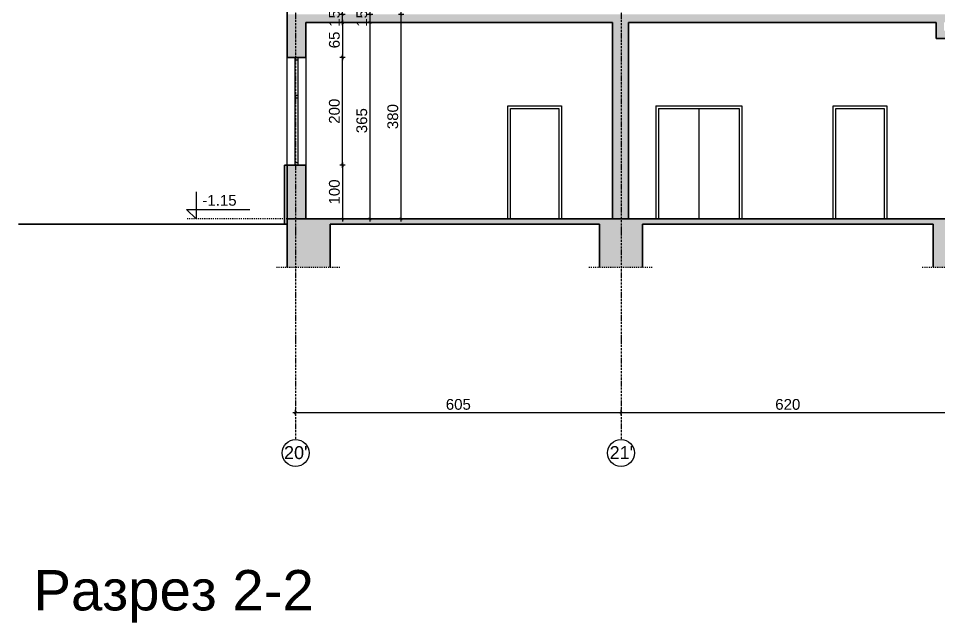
# Model space of a CAD drawing. Header units: inches. Extents: x -72385 to 39588, y -6525 to 66685.
# Drawn here: x 25939 to 27650, y 22761 to 23883 of the extents above; entities that cross this region are included whole.
import ezdxf

# ---------------------------------------------------------------- set-up
doc = ezdxf.new("R2010")
doc.units = ezdxf.units.IN
doc.header["$MEASUREMENT"] = 0
doc.linetypes.add('DashDot', pattern=[0.6, 0.4, -0.1, 0, -0.1])
doc.linetypes.add('Hidden', pattern=[0.4, 0.2, -0.2])
for name, color, linetype, lineweight in [('Надписи коти външни', 252, 'Continuous', 25), ('Надписи коти вътрешни', 252, 'Continuous', 25), ('Надписи нива', 252, 'Continuous', 25), ('Надписи Оси', 252, 'Continuous', 25), ('Оси', 252, 'DashDot', 25), ('Фасади Разрези дебело', 7, 'Continuous', 35), ('Фасади Разрези пунктир', 253, 'Hidden', 25), ('Фасади Разрези тънко', 253, 'Continuous', 25), ('Щрих стени', 254, 'Continuous', 25)]:
    doc.layers.add(name, color=color, linetype=linetype, lineweight=lineweight)
doc.styles.add('Arial Regular', font='arial.ttf')
doc.styles.get("Standard").update_dxf_attribs({"font": 'arial.ttf'})
doc.dimstyles.new('Annotative', dxfattribs={"dimscale": 0, "dimtxt": 20, "dimasz": 5, "dimexe": 5, "dimexo": 5, "dimgap": 5, "dimtad": 1, "dimdec": 0, "dimzin": 0, "dimdsep": 46, "dimtxsty": 'Standard', "dimblk": 'ARCHTICK', "dimcen": 5, "dimdle": 5, "dimadec": 0, "dimazin": 0, "dimtfac": 1, "dimtdec": 0, "dimtofl": 0, "dimtmove": 0, "dimatfit": 3, "dimldrblk": 'ARCHTICK', "dimfxl": 5, "dimfxlon": 1, "dimtolj": 1, "dimtzin": 0, "dimarcsym": 1})

# ---------------------------------------------------------------- blocks, each defined once
blk = doc.blocks.new('_ArchTick')
at = {"color": 0, "linetype": 'ByBlock', "const_width": 0.15}
blk.add_lwpolyline([(-0.5, -0.5), (0.5, 0.5)], dxfattribs=at)
blk = doc.blocks.new('*D5229')
at = {"layer": 'Defpoints', "color": 0, "ltscale": 10, "transparency": 16777216}
for p in [(26572.6, 23610.9), (26542, 23510.9), (26572.6, 23510.9)]:
    blk.add_point(p, dxfattribs=at)
at = {"layer": 'Надписи коти вътрешни', "color": 0, "lineweight": -2, "ltscale": 10, "transparency": 16777216}
for p, q in [((26547, 23610.9), (26537, 23610.9)), ((26542, 23615.9), (26542, 23505.9)), ((26547, 23510.9), (26537, 23510.9))]:
    blk.add_line(p, q, dxfattribs=at)
at = {"layer": 'Надписи коти вътрешни', "color": 0, "lineweight": -2, "ltscale": 10, "transparency": 16777216, "xscale": 5, "yscale": 5, "zscale": 5}
for p, rotation in [((26542, 23610.9), 90), ((26542, 23510.9), 270)]:
    blk.add_blockref('_ArchTick', p, dxfattribs=dict(at, rotation=rotation))
at = {"layer": 'Надписи коти вътрешни', "color": 0, "ltscale": 10, "transparency": 16777216, "insert": (26526.8, 23560.9), "char_height": 20, "attachment_point": 5, "rotation": 90}
blk.add_mtext('\\A1;100', dxfattribs=at)
blk = doc.blocks.new('*D5228')
at = {"layer": 'Defpoints', "color": 0, "ltscale": 10, "transparency": 16777216}
for p in [(26542, 23810.9), (26572.6, 23810.9), (26572.6, 23610.9)]:
    blk.add_point(p, dxfattribs=at)
at = {"layer": 'Надписи коти вътрешни', "color": 0, "lineweight": -2, "ltscale": 10, "transparency": 16777216}
for p, q in [((26542, 23605.9), (26542, 23815.9)), ((26547, 23810.9), (26537, 23810.9)), ((26547, 23610.9), (26537, 23610.9))]:
    blk.add_line(p, q, dxfattribs=at)
at = {"layer": 'Надписи коти вътрешни', "color": 0, "lineweight": -2, "ltscale": 10, "transparency": 16777216, "xscale": 5, "yscale": 5, "zscale": 5}
for p, rotation in [((26542, 23810.9), 90), ((26542, 23610.9), 270)]:
    blk.add_blockref('_ArchTick', p, dxfattribs=dict(at, rotation=rotation))
at = {"layer": 'Надписи коти вътрешни', "color": 0, "ltscale": 10, "transparency": 16777216, "insert": (26526.8, 23710.9), "char_height": 20, "attachment_point": 5, "rotation": 90}
blk.add_mtext('\\A1;200', dxfattribs=at)
blk = doc.blocks.new('*D5227')
at = {"layer": 'Defpoints', "color": 0, "ltscale": 10, "transparency": 16777216}
for p in [(26572.6, 23875.9), (26542, 23810.9), (26572.6, 23810.9)]:
    blk.add_point(p, dxfattribs=at)
at = {"layer": 'Надписи коти вътрешни', "color": 0, "lineweight": -2, "ltscale": 10, "transparency": 16777216}
for p, q in [((26547, 23875.9), (26537, 23875.9)), ((26542, 23880.9), (26542, 23805.9)), ((26547, 23810.9), (26537, 23810.9))]:
    blk.add_line(p, q, dxfattribs=at)
at = {"layer": 'Надписи коти вътрешни', "color": 0, "lineweight": -2, "ltscale": 10, "transparency": 16777216, "xscale": 5, "yscale": 5, "zscale": 5}
for p, rotation in [((26542, 23875.9), 90), ((26542, 23810.9), 270)]:
    blk.add_blockref('_ArchTick', p, dxfattribs=dict(at, rotation=rotation))
at = {"layer": 'Надписи коти вътрешни', "color": 0, "ltscale": 10, "transparency": 16777216, "insert": (26526.8, 23843.4), "char_height": 20, "attachment_point": 5, "rotation": 90}
blk.add_mtext('\\A1;65', dxfattribs=at)
blk = doc.blocks.new('*D5226')
at = {"layer": 'Defpoints', "color": 0, "ltscale": 10, "transparency": 16777216}
for p in [(26542, 23890.9), (26572.6, 23890.9), (26572.6, 23875.9)]:
    blk.add_point(p, dxfattribs=at)
at = {"layer": 'Надписи коти вътрешни', "color": 0, "lineweight": -2, "ltscale": 10, "transparency": 16777216}
for p, q in [((26547, 23890.9), (26537, 23890.9)), ((26542, 23870.9), (26542, 23895.9)), ((26547, 23875.9), (26537, 23875.9))]:
    blk.add_line(p, q, dxfattribs=at)
at = {"layer": 'Надписи коти вътрешни', "color": 0, "lineweight": -2, "ltscale": 10, "transparency": 16777216, "xscale": 5, "yscale": 5, "zscale": 5}
for p, rotation in [((26542, 23890.9), 90), ((26542, 23875.9), 270)]:
    blk.add_blockref('_ArchTick', p, dxfattribs=dict(at, rotation=rotation))
at = {"layer": 'Надписи коти вътрешни', "color": 0, "ltscale": 10, "transparency": 16777216, "insert": (26526.8, 23883.4), "char_height": 20, "attachment_point": 5, "rotation": 90}
blk.add_mtext('\\A1;15', dxfattribs=at)
blk = doc.blocks.new('*D5225')
at = {"layer": 'Defpoints', "color": 0, "ltscale": 10, "transparency": 16777216}
for p in [(26593, 23875.9), (26671.2, 23875.9), (26671.2, 23510.9)]:
    blk.add_point(p, dxfattribs=at)
at = {"layer": 'Надписи коти вътрешни', "color": 0, "lineweight": -2, "ltscale": 10, "transparency": 16777216}
for p, q in [((26598, 23875.9), (26588, 23875.9)), ((26593, 23505.9), (26593, 23880.9)), ((26598, 23510.9), (26588, 23510.9))]:
    blk.add_line(p, q, dxfattribs=at)
at = {"layer": 'Надписи коти вътрешни', "color": 0, "lineweight": -2, "ltscale": 10, "transparency": 16777216, "xscale": 5, "yscale": 5, "zscale": 5}
for p, rotation in [((26593, 23875.9), 90), ((26593, 23510.9), 270)]:
    blk.add_blockref('_ArchTick', p, dxfattribs=dict(at, rotation=rotation))
at = {"layer": 'Надписи коти вътрешни', "color": 0, "ltscale": 10, "transparency": 16777216, "insert": (26577.8, 23693.4), "char_height": 20, "attachment_point": 5, "rotation": 90}
blk.add_mtext('\\A1;365', dxfattribs=at)
blk = doc.blocks.new('*D5224')
at = {"layer": 'Defpoints', "color": 0, "ltscale": 10, "transparency": 16777216}
for p in [(26650.7, 23890.9), (26769.7, 23890.9), (26769.7, 23510.9)]:
    blk.add_point(p, dxfattribs=at)
at = {"layer": 'Надписи коти вътрешни', "color": 0, "lineweight": -2, "ltscale": 10, "transparency": 16777216}
for p, q in [((26655.7, 23890.9), (26645.7, 23890.9)), ((26650.7, 23505.9), (26650.7, 23895.9)), ((26655.7, 23510.9), (26645.7, 23510.9))]:
    blk.add_line(p, q, dxfattribs=at)
at = {"layer": 'Надписи коти вътрешни', "color": 0, "lineweight": -2, "ltscale": 10, "transparency": 16777216, "xscale": 5, "yscale": 5, "zscale": 5}
for p, rotation in [((26650.7, 23890.9), 90), ((26650.7, 23510.9), 270)]:
    blk.add_blockref('_ArchTick', p, dxfattribs=dict(at, rotation=rotation))
at = {"layer": 'Надписи коти вътрешни', "color": 0, "ltscale": 10, "transparency": 16777216, "insert": (26635.4, 23700.9), "char_height": 20, "attachment_point": 5, "rotation": 90}
blk.add_mtext('\\A1;380', dxfattribs=at)
blk = doc.blocks.new('*D5223')
at = {"layer": 'Defpoints', "color": 0, "ltscale": 10, "transparency": 16777216}
for p in [(26593, 23890.9), (26623.7, 23890.9), (26623.7, 23875.9)]:
    blk.add_point(p, dxfattribs=at)
at = {"layer": 'Надписи коти вътрешни', "color": 0, "lineweight": -2, "ltscale": 10, "transparency": 16777216}
for p, q in [((26598, 23890.9), (26588, 23890.9)), ((26593, 23870.9), (26593, 23895.9)), ((26598, 23875.9), (26588, 23875.9))]:
    blk.add_line(p, q, dxfattribs=at)
at = {"layer": 'Надписи коти вътрешни', "color": 0, "lineweight": -2, "ltscale": 10, "transparency": 16777216, "xscale": 5, "yscale": 5, "zscale": 5}
for p, rotation in [((26593, 23890.9), 90), ((26593, 23875.9), 270)]:
    blk.add_blockref('_ArchTick', p, dxfattribs=dict(at, rotation=rotation))
at = {"layer": 'Надписи коти вътрешни', "color": 0, "ltscale": 10, "transparency": 16777216, "insert": (26577.8, 23883.4), "char_height": 20, "attachment_point": 5, "rotation": 90}
blk.add_mtext('\\A1;15', dxfattribs=at)
blk = doc.blocks.new('*D7040')
at = {"layer": 'Defpoints', "color": 0, "ltscale": 10, "transparency": 16777216}
for p in [(27059.7, 23150.9), (26454.7, 23100.9), (27059.7, 23100.9)]:
    blk.add_point(p, dxfattribs=at)
at = {"layer": 'Надписи коти външни', "color": 0, "lineweight": -2, "ltscale": 10, "transparency": 16777216}
for p, q in [((26449.7, 23150.9), (27064.7, 23150.9)), ((26454.7, 23145.9), (26454.7, 23155.9)), ((27059.7, 23145.9), (27059.7, 23155.9))]:
    blk.add_line(p, q, dxfattribs=at)
at = {"layer": 'Надписи коти външни', "color": 0, "lineweight": -2, "ltscale": 10, "transparency": 16777216, "xscale": 5, "yscale": 5, "zscale": 5, "rotation": 180}
blk.add_blockref('_ArchTick', (26454.7, 23150.9), dxfattribs=at)
at = {"layer": 'Надписи коти външни', "color": 0, "lineweight": -2, "ltscale": 10, "transparency": 16777216, "xscale": 5, "yscale": 5, "zscale": 5}
blk.add_blockref('_ArchTick', (27059.7, 23150.9), dxfattribs=at)
at = {"layer": 'Надписи коти външни', "color": 0, "ltscale": 10, "transparency": 16777216, "insert": (26757.2, 23166.1), "char_height": 20, "attachment_point": 5}
blk.add_mtext('\\A1;605', dxfattribs=at)
blk = doc.blocks.new('*D7041')
at = {"layer": 'Defpoints', "color": 0, "ltscale": 10, "transparency": 16777216}
for p in [(27679.7, 23150.9), (27059.7, 23100.9), (27679.7, 23100.9)]:
    blk.add_point(p, dxfattribs=at)
at = {"layer": 'Надписи коти външни', "color": 0, "lineweight": -2, "ltscale": 10, "transparency": 16777216}
for p, q in [((27054.7, 23150.9), (27684.7, 23150.9)), ((27059.7, 23145.9), (27059.7, 23155.9)), ((27679.7, 23145.9), (27679.7, 23155.9))]:
    blk.add_line(p, q, dxfattribs=at)
at = {"layer": 'Надписи коти външни', "color": 0, "lineweight": -2, "ltscale": 10, "transparency": 16777216, "xscale": 5, "yscale": 5, "zscale": 5, "rotation": 180}
blk.add_blockref('_ArchTick', (27059.7, 23150.9), dxfattribs=at)
at = {"layer": 'Надписи коти външни', "color": 0, "lineweight": -2, "ltscale": 10, "transparency": 16777216, "xscale": 5, "yscale": 5, "zscale": 5}
blk.add_blockref('_ArchTick', (27679.7, 23150.9), dxfattribs=at)
at = {"layer": 'Надписи коти външни', "color": 0, "ltscale": 10, "transparency": 16777216, "insert": (27369.7, 23166.1), "char_height": 20, "attachment_point": 5}
blk.add_mtext('\\A1;620', dxfattribs=at)

msp = doc.modelspace()

# ---------------------------------------------------------------- hatches: boundary and pattern name
at = {"layer": 'Щрих стени', "ltscale": 10}
h = msp.add_hatch(color=256, dxfattribs=at)
h.dxf.hatch_style = 1
h.paths.add_polyline_path([(26473.9, 23610.9), (26438.9, 23610.9), (26438.9, 23510.9), (26473.9, 23510.9)], flags=17)
h.paths.add_polyline_path([(26473.9, 23875.9), (27043.7, 23875.9), (27043.7, 23510.9), (27073.7, 23510.9), (27073.7, 23875.9), (27645.4, 23875.9), (27645.4, 23845.9), (27667.4, 23845.9), (27667.4, 23810.9), (28451.8, 23810.9), (28451.8, 23875.9), (29376.8, 23875.9), (29376.8, 23720.9), (29406.8, 23720.9), (29406.8, 23820.9), (30375.2, 23820.9), (30375.2, 23510.9), (30420.2, 23510.9), (30420.2, 23890.9), (26438.9, 23890.9), (26438.9, 23810.9), (26473.9, 23810.9)])
h.paths.add_polyline_path([(27660.4, 23860.9), (27660.4, 23875.9), (28436.8, 23875.9), (28436.8, 23825.9), (27682.4, 23825.9), (27682.4, 23860.9)], flags=16)
h.paths.add_polyline_path([(29406.8, 23875.9), (30375.2, 23875.9), (30375.2, 23835.9), (29406.8, 23835.9)], flags=16)
h = msp.add_hatch(color=256, dxfattribs=at)
h.dxf.hatch_style = 1
h.paths.add_polyline_path([(28447.8, 23495.9), (29351.8, 23495.9), (29351.8, 23460.9), (29406.8, 23460.9), (29406.8, 23495.9), (29920.2, 23495.9), (29920.2, 23460.9), (29975.2, 23460.9), (29975.2, 23495.9), (30365.2, 23495.9), (30365.2, 23440.9), (30420.2, 23440.9), (30420.2, 23500.9), (30420.2, 23510.9), (26438.9, 23510.9), (26438.9, 23420.9), (26518.9, 23420.9), (26518.9, 23500.9), (27019.7, 23500.9), (27019.7, 23420.9), (27099.7, 23420.9), (27099.7, 23500.9), (27639.7, 23500.9), (27639.7, 23420.9), (27719.7, 23420.9), (27719.7, 23500.9), (28392.9, 23500.9), (28392.9, 23170.9), (28472.9, 23170.9), (28472.9, 23250.9), (29354.7, 23250.9), (29354.7, 23170.9), (29434.7, 23170.9), (29434.7, 23250.9), (29924.7, 23250.9), (29924.7, 23170.9), (30004.7, 23170.9), (30004.7, 23250.9), (30340.2, 23250.9), (30340.2, 23170.9), (30420.2, 23170.9), (30420.2, 23360.9), (30365.2, 23360.9), (30365.2, 23260.9), (28447.8, 23260.9)])
h.paths.add_polyline_path([(30539.8, 23510.9), (30510.2, 23510.9), (30510.2, 23360.9), (30420.2, 23360.9), (30420.2, 23350.9), (30539.8, 23350.9)])

# ---------------------------------------------------------------- linework, layer by layer
at = {"layer": 'Надписи нива', "ltscale": 10}
for p, q in [((26269.7, 23560.9), (26269.7, 23510.9)), ((26252, 23528.6), (26369.7, 23528.6)), ((26269.7, 23510.9), (26252, 23528.6))]:
    msp.add_line(p, q, dxfattribs=at)
at = {"layer": 'Надписи нива', "linetype": 'Hidden', "ltscale": 10}
msp.add_line((26438.9, 23510.9), (26252, 23510.9), dxfattribs=at)
at = {"layer": 'Надписи Оси', "ltscale": 50}
for centre in [(26454.7, 23075.9), (27059.7, 23075.9)]:
    msp.add_circle(centre, 25, dxfattribs=at)
at = {"layer": 'Оси', "ltscale": 10}
for p, q in [((26454.7, 25350.9), (26454.7, 23100.9)), ((27059.7, 25350.9), (27059.7, 23100.9))]:
    msp.add_line(p, q, dxfattribs=at)
at = {"layer": 'Фасади Разрези дебело', "ltscale": 10}
for p, q in [((26438.9, 23990.9), (26438.9, 23810.9)), ((26473.9, 23875.9), (26473.9, 23810.9)), ((27043.7, 23875.9), (27043.7, 23510.9)), ((27073.7, 23875.9), (27073.7, 23510.9)), ((27645.4, 23875.9), (27645.4, 23845.9)), ((27645.4, 23845.9), (27667.4, 23845.9)), ((26473.9, 23810.9), (26438.9, 23810.9)), ((26433.9, 23610.9), (26433.9, 23500.9)), ((26438.9, 23610.9), (26433.9, 23610.9)), ((26438.9, 23610.9), (26473.9, 23610.9)), ((26438.9, 23610.9), (26438.9, 23420.9)), ((26473.9, 23610.9), (26473.9, 23510.9)), ((26518.9, 23500.9), (26518.9, 23420.9)), ((27019.7, 23500.9), (27019.7, 23420.9)), ((27099.7, 23500.9), (27099.7, 23420.9)), ((27639.7, 23500.9), (27639.7, 23420.9))]:
    msp.add_line(p, q, dxfattribs=at)
at = {"layer": 'Фасади Разрези дебело', "ltscale": 10, "extrusion": (1.22465e-16, 1, -2.22045e-16)}
for p, q in [((27043.7, 23875.9), (26473.9, 23875.9)), ((27645.4, 23875.9), (27073.7, 23875.9)), ((30420.2, 23510.9), (26438.9, 23510.9))]:
    msp.add_line(p, q, dxfattribs=at)
at = {"layer": 'Фасади Разрези дебело', "ltscale": 10, "extrusion": (-1.2091e-15, 1, -2.22045e-16)}
for p, q in [((26438.9, 23500.9), (25939.3, 23500.9)), ((27019.7, 23500.9), (26518.9, 23500.9)), ((27639.7, 23500.9), (27099.7, 23500.9))]:
    msp.add_line(p, q, dxfattribs=at)
at = {"layer": 'Фасади Разрези пунктир', "ltscale": 10, "extrusion": (1.2091e-15, 1, -2.22045e-16)}
for p, q in [((26418.9, 23420.9), (26538.9, 23420.9)), ((26999.7, 23420.9), (27119.7, 23420.9)), ((27619.7, 23420.9), (27739.7, 23420.9))]:
    msp.add_line(p, q, dxfattribs=at)
at = {"layer": 'Фасади Разрези тънко', "ltscale": 10}
for p, q in [((26438.9, 23610.9), (26438.9, 23810.9)), ((26453.9, 23610.9), (26453.9, 23810.9)), ((26458.9, 23805.9), (26453.9, 23805.9)), ((26458.9, 23810.9), (26458.9, 23610.9)), ((26473.9, 23810.9), (26473.9, 23610.9)), ((26453.9, 23740.9), (26458.9, 23740.9)), ((26453.9, 23735.9), (26458.9, 23735.9)), ((26849.3, 23510.9), (26849.3, 23720.9)), ((26849.3, 23720.9), (26949.3, 23720.9)), ((26854.3, 23510.9), (26854.3, 23715.9)), ((26854.3, 23715.9), (26944.3, 23715.9)), ((26944.3, 23715.9), (26944.3, 23510.9)), ((26949.3, 23720.9), (26949.3, 23510.9)), ((27124.2, 23720.9), (27124.2, 23510.9)), ((27129.2, 23715.9), (27129.2, 23510.9)), ((27204.2, 23715.9), (27204.2, 23510.9)), ((27279.2, 23715.9), (27279.2, 23510.9)), ((27284.2, 23720.9), (27284.2, 23510.9)), ((27453.8, 23510.9), (27453.8, 23720.9)), ((27453.8, 23720.9), (27553.8, 23720.9)), ((27458.8, 23510.9), (27458.8, 23715.9)), ((27458.8, 23715.9), (27548.8, 23715.9)), ((27548.8, 23715.9), (27548.8, 23510.9)), ((27553.8, 23720.9), (27553.8, 23510.9)), ((26453.9, 23615.9), (26458.9, 23615.9))]:
    msp.add_line(p, q, dxfattribs=at)
at = {"layer": 'Фасади Разрези тънко', "ltscale": 10, "extrusion": (1.2091e-15, 1, -2.22045e-16)}
for p, q in [((27124.2, 23720.9), (27284.2, 23720.9)), ((27129.2, 23715.9), (27279.2, 23715.9))]:
    msp.add_line(p, q, dxfattribs=at)

# ---------------------------------------------------------------- texts
at = {"ltscale": 10, "insert": (26575.4, 22858.4), "char_height": 75, "width": 1216.339, "attachment_point": 2, "style": 'Arial Regular'}
msp.add_mtext('\\pxql;Разрез 2-2', dxfattribs=at)
at = {"layer": 'Надписи нива', "ltscale": 10, "insert": (26281.3, 23555.4), "char_height": 20, "width": 180.489, "attachment_point": 1, "style": 'Arial Regular'}
msp.add_mtext('-1.15', dxfattribs=at)
at = {"layer": 'Надписи Оси', "ltscale": 100, "char_height": 24, "width": 27.213, "attachment_point": 1, "style": 'Arial Regular'}
for s, insert in [("\\pxqc;20'", (26441.4, 23088.6)), ("\\pxqc;21'", (27046.7, 23088.6))]:
    msp.add_mtext(s, dxfattribs=dict(at, insert=insert))

# ---------------------------------------------------------------- dimensions: what is measured, and where the dimension line sits
at = {"layer": 'Надписи коти външни', "ltscale": 10}
for p1, p2, picture, middle in [((26454.7, 23100.9), (27059.7, 23100.9), '*D7040', (26757.2, 23166.1)), ((27059.7, 23100.9), (27679.7, 23100.9), '*D7041', (27369.7, 23166.1))]:
    dim = msp.add_aligned_dim(p1=p1, p2=p2, distance=50, dimstyle='Annotative', override={"dimscale": 0, "dimtix": 0, "dimtofl": 0, "dimtmove": 0, "dimatfit": 3}, dxfattribs=at)
    dim.commit()
    dim.dimension.update_dxf_attribs({"geometry": picture, "text_midpoint": middle})
at = {"layer": 'Надписи коти вътрешни', "ltscale": 10}
for base, p1, p2, picture, middle in [((26542, 23890.9), (26572.6, 23875.9), (26572.6, 23890.9), '*D5226', (26542, 23883.4)), ((26593, 23890.9), (26623.7, 23875.9), (26623.7, 23890.9), '*D5223', (26593, 23883.4))]:
    dim = msp.add_linear_dim(base=base, p1=p1, p2=p2, angle=90, dimstyle='Annotative', override={"dimscale": 0, "dimtix": 0, "dimtofl": 0, "dimtmove": 0, "dimatfit": 3}, dxfattribs=at)
    dim.commit()
    dim.dimension.update_dxf_attribs({"geometry": picture, "text_midpoint": middle, "dimtype": 128})
for base, p1, p2, picture, middle in [((26650.7, 23890.9), (26769.7, 23510.9), (26769.7, 23890.9), '*D5224', (26635.4, 23700.9)), ((26542, 23810.9), (26572.6, 23875.9), (26572.6, 23810.9), '*D5227', (26526.8, 23843.4)), ((26593, 23875.9), (26671.2, 23510.9), (26671.2, 23875.9), '*D5225', (26577.8, 23693.4)), ((26542, 23810.9), (26572.6, 23610.9), (26572.6, 23810.9), '*D5228', (26526.8, 23710.9)), ((26542, 23510.9), (26572.6, 23610.9), (26572.6, 23510.9), '*D5229', (26526.8, 23560.9))]:
    dim = msp.add_linear_dim(base=base, p1=p1, p2=p2, angle=90, dimstyle='Annotative', override={"dimscale": 0, "dimtix": 0, "dimtofl": 0, "dimtmove": 0, "dimatfit": 3}, dxfattribs=at)
    dim.commit()
    dim.dimension.update_dxf_attribs({"geometry": picture, "text_midpoint": middle})

doc.saveas('drawing.dxf')
